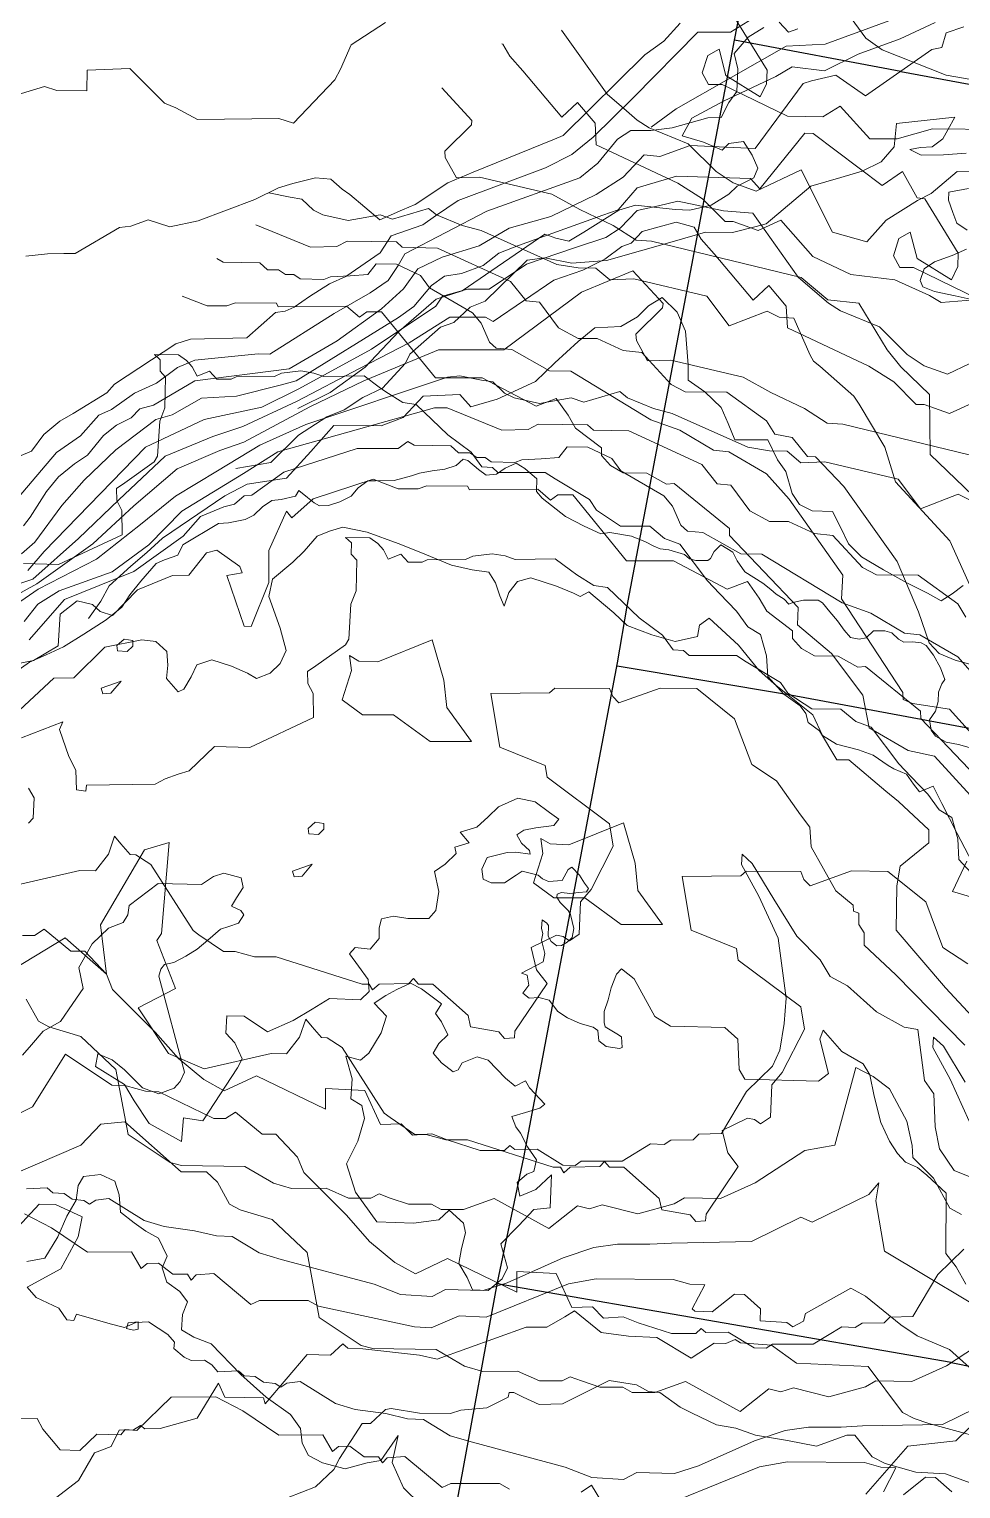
# Model space of a CAD drawing. Header units: metres. Extents: x 683 to 917, y -108 to 80.
# Drawn here: x 719.66 to 746.08, y 1.38 to 42.76 of the extents above; entities that cross this region are included whole.
import ezdxf

# ---------------------------------------------------------------- set-up
doc = ezdxf.new("R2010")
doc.units = ezdxf.units.M
doc.layers.add('Cadastre with houses', color=6, linetype='Continuous')
doc.layers.add('Landslide2025', color=21, linetype='Continuous')
doc.layers.add('Landslide 2022', color=120, linetype='Continuous', true_color=0x00ffbe)

msp = doc.modelspace()

# ---------------------------------------------------------------- linework, layer by layer
at = {"lineweight": 0}
for points, elevation in [([(740.533, 43.284), (739.544, 42.681), (738.619, 42.681), (736.795, 40.831), (735.652, 39.701), (735.048, 39.213), (734.303, 38.834), (731.824, 37.909), (731.182, 37.473), (730.823, 37.216), (729.924, 36.907), (729.615, 36.419), (728.639, 35.751), (728.177, 35.546), (727.612, 35.186), (727.175, 34.878), (726.924, 34.769), (726.642, 34.73), (725.833, 34.011), (724.24, 33.973), (723.816, 33.844), (722.082, 32.701), (721.864, 32.457), (720.914, 31.866), (720.528, 31.648), (720.079, 31.275), (719.732, 30.8), (717.099, 29.708)], 44), ([(729.764, 42.958), (728.794, 42.318), (728.486, 41.633), (728.326, 41.325), (727.161, 40.103), (726.739, 40.229), (724.433, 40.206), (723.816, 40.537), (723.497, 40.663), (722.515, 41.645), (721.305, 41.599), (721.293, 41.017), (720.448, 41.028), (720.094, 41.142), (718.565, 40.674)], 45), ([(719.321, 29.448), (720.438, 30.758), (721.119, 31.234), (721.633, 31.824), (721.992, 31.979), (722.647, 32.441), (723.277, 32.724), (723.868, 33.173), (724.356, 33.379), (726.154, 33.558), (726.488, 33.546), (728.312, 34.702), (729.326, 35.292), (729.84, 35.639), (730.123, 36.063), (730.315, 36.397), (732.64, 37.604), (735.273, 38.545), (735.787, 38.969), (736.339, 39.65), (736.724, 39.894), (737.289, 39.894), (737.893, 39.971), (738.908, 40.25), (739.28, 40.263), (739.499, 40.69), (739.73, 40.998), (739.755, 41.64), (739.653, 42.077), (740.051, 42.539), (740.488, 42.809)], 43.5), ([(746.158, 42.832), (745.657, 42.665), (745.542, 42.241), (745.259, 42.189), (743.371, 40.879), (742.536, 41.457), (741.843, 41.303), (741.611, 41.226), (740.25, 39.377), (738.4, 39.467), (737.54, 39.158), (737.103, 39.197), (736.5, 38.568), (735.742, 38.079), (734.451, 37.453), (733.269, 37.119), (732.422, 36.618), (731.368, 36.297), (730.681, 35.973), (730.277, 35.398), (729.647, 34.833), (728.395, 33.931), (727.034, 33.135), (724.356, 32.794), (723.187, 32.101), (722.802, 31.998), (722.558, 31.741), (722.134, 31.535), (721.774, 31.24), (721.312, 30.688), (720.952, 30.444), (720.49, 30.071), (720.156, 29.66), (719.693, 28.928), (719.501, 28.684)], 43), ([(719.565, 36.329), (720.181, 36.394), (720.644, 36.407), (720.965, 36.407), (722.224, 37.139), (722.545, 37.177), (723.033, 37.357), (723.649, 37.164), (724.458, 37.331), (726.064, 37.935), (726.732, 38.269), (727.136, 38.384), (727.785, 38.545), (728.215, 38.507), (728.536, 38.23), (728.755, 38.076), (729.602, 37.357), (730.245, 37.64), (730.604, 37.794), (731.529, 38.41), (732.248, 38.706), (734.56, 39.643), (734.804, 39.752), (737.116, 42.039), (737.656, 42.424), (738.118, 42.938)], 44.5), ([(740.924, 42.963), (741.194, 42.681), (741.451, 42.771)], 43.5), ([(719.449, 27.885), (719.822, 28.219), (720.592, 29.259), (721.222, 29.978), (722.121, 30.839), (723.251, 31.699), (723.713, 31.828), (724.548, 32.303), (725.537, 32.354), (726.783, 32.675), (727.233, 32.791), (730.135, 34.589), (730.572, 34.897), (731.073, 35.501), (731.433, 35.758), (731.921, 35.835), (732.537, 36.066), (732.974, 36.413), (733.539, 36.631), (735.928, 37.492), (736.365, 37.646), (736.904, 38.262), (738.015, 38.6), (740.109, 38.535), (740.378, 38.24), (741.65, 39.82), (741.894, 39.807), (743.846, 38.33), (744.424, 38.728), (744.835, 37.983), (745.054, 37.957), (746.004, 36.416), (745.991, 36.031), (745.811, 35.658), (744.835, 36.262), (744.643, 37.007), (744.321, 36.827), (744.167, 36.339), (744.347, 36.005), (744.732, 36.005), (746.582, 35.106)], 42.5), ([(746.967, 33.591), (745.696, 32.984), (745.041, 33.215), (744.559, 33.542), (743.769, 34.323), (742.661, 34.775), (742.324, 34.997), (741.939, 35.324), (741.467, 35.729), (740.176, 37.55), (739.348, 37.617), (738.057, 37.887), (737.508, 37.752), (736.901, 37.627), (736.419, 37.126), (736.015, 36.856), (735.119, 36.567), (733.761, 36.105), (732.701, 35.392), (732.094, 35.392), (731.381, 35.193), (731.189, 34.91), (729.365, 33.69), (727.31, 32.563), (726.257, 32.049), (724.625, 31.699), (722.956, 30.916), (720.092, 27.955), (719.62, 27.416)], 42), ([(719.26, 27.001), (719.77, 27.169), (721.061, 28.325), (722.204, 29.416), (723.521, 30.662), (724.869, 31.214), (725.717, 31.494), (727.258, 32.216), (729.024, 33.144), (730.433, 33.871), (731.592, 34.597), (732.6, 34.597), (732.817, 34.478), (734.54, 35.649), (735.364, 35.93), (735.981, 36.245), (736.469, 36.602), (736.729, 36.7), (737.043, 37.025), (738.008, 37.296), (738.517, 37.155), (738.712, 36.808), (739.081, 36.396), (740.186, 35.085), (740.63, 35.497), (741.129, 34.912), (741.161, 34.294), (743.47, 33.21), (744.174, 32.766), (744.813, 32.127), (745.041, 32.127), (745.756, 31.867), (746.396, 32.159)], 41.5), ([(718.891, 26.488), (719.88, 27.04), (721.472, 28.17), (722.628, 29.249), (723.861, 30.302), (725.069, 30.816), (725.749, 31.051), (727.624, 32.052), (729.149, 32.792), (731.27, 33.67), (733.123, 33.67), (735.318, 35.303), (736.781, 35.913), (737.634, 34.986), (737.622, 34.864), (736.866, 34.121), (736.878, 33.938), (737.195, 33.365), (737.853, 33.377), (739.902, 32.901), (740.694, 32.463), (741.645, 32.011), (742.291, 31.597), (742.73, 31.56), (746.973, 30.536)], 41), ([(746.345, 29.409), (746.004, 29.579), (744.931, 29.165), (744.297, 30.006), (742.224, 30.494), (741.541, 30.469), (741.151, 30.798), (740.651, 30.811), (740.042, 30.908), (737.896, 31.871), (737.36, 32.005), (736.628, 32.31), (736.409, 32.493), (735.385, 32.188), (735.031, 32.31), (734.129, 32.152), (733.41, 32.31), (733.141, 32.444), (732.812, 32.761), (732.483, 32.81), (731.873, 32.932), (731.52, 32.895), (727.509, 31.554), (726.199, 30.97), (725.004, 30.238), (723.81, 29.519), (722.821, 28.723), (721.575, 27.734), (719.918, 26.886), (719.058, 26.295)], 40.5), ([(719.52, 25.974), (719.905, 26.462), (720.509, 26.835), (722.012, 27.374), (723.052, 28.145), (723.99, 29.095), (725.737, 30.164), (726.711, 30.781), (731.155, 32.029), (731.511, 32.029), (733.061, 31.398), (733.809, 31.412), (734.097, 31.563), (735.496, 31.549), (735.66, 31.398), (736.661, 31.371), (738.732, 30.424), (739.171, 29.876), (739.555, 29.835), (740.09, 29.108), (740.653, 28.806), (741.188, 28.806), (741.928, 28.463), (742.449, 28.408), (743.286, 27.503), (743.684, 27.297), (744.863, 27.284), (745.988, 26.474), (746.221, 26.09)], 40), ([(719.661, 25.447), (720.663, 26.591), (722.628, 27.389), (724.025, 28.393), (724.517, 28.944), (725.186, 29.219), (725.481, 29.298), (725.757, 29.534), (725.973, 29.554), (726.879, 30.203), (728.965, 30.873), (730.126, 30.873), (730.402, 31.069), (730.579, 30.971), (731.622, 30.951), (731.839, 30.755), (732.153, 30.755), (732.35, 30.617), (732.586, 30.617), (732.764, 30.499), (733.433, 30.479), (733.63, 30.558), (734.181, 30.577), (734.683, 30.617), (734.919, 30.922), (735.499, 30.912), (736.178, 30.587), (736.434, 30.243), (737.654, 29.534), (737.9, 29.239), (738.137, 28.698), (738.324, 28.531), (738.766, 28.491), (739.839, 27.891), (740.439, 27.881), (742.713, 26.503), (743.529, 26.208), (744.484, 25.637), (744.917, 25.588), (745.99, 24.968), (746.629, 24.25)], 39.5), ([(746.89, 21.175), (744.942, 23.221), (744.937, 23.423), (743.372, 24.693), (743.155, 24.673), (742.595, 24.988), (741.925, 24.998), (741.561, 25.204), (741.305, 25.49), (741.305, 25.706), (740.577, 26.267), (740.361, 26.631), (740.026, 27.104), (739.455, 26.887), (737.93, 27.694), (736.601, 27.694), (735.076, 29.564), (734.653, 29.564), (734.446, 29.406), (734.082, 29.721), (732.144, 29.702), (732.094, 29.81), (730.933, 29.82), (730.687, 29.731), (730.126, 29.731), (729.418, 30.007), (727.715, 29.446), (727.105, 28.905), (726.957, 29.101), (726.456, 27.979), (726.456, 27.074), (725.954, 25.824), (725.757, 25.834), (725.265, 27.271), (725.698, 27.35), (725.639, 27.527), (724.979, 27.989), (724.694, 27.92), (724.192, 27.281), (723.73, 27.271), (722.736, 26.867), (722.027, 26.139), (721.673, 26.257), (721.456, 26.454), (721.023, 26.553), (720.541, 26.179), (720.482, 25.283), (719.784, 24.86), (718.179, 24.545)], 39), ([(719.442, 22.674), (720.616, 23.12), (720.52, 22.91), (720.791, 22.139), (720.984, 21.753), (721.002, 21.192), (721.265, 21.157), (721.291, 21.333), (723.237, 21.359), (723.517, 21.508), (723.885, 21.639), (724.201, 21.736), (724.919, 22.428), (725.918, 22.393), (727.724, 23.243), (727.715, 23.927), (727.566, 24.216), (727.557, 24.549), (727.794, 24.716), (728.627, 25.312), (728.723, 25.469), (728.784, 26.46), (728.933, 26.837), (728.951, 27.713), (728.793, 27.879), (728.802, 28.204), (728.635, 28.353), (729.319, 28.344), (729.547, 28.177), (729.705, 28.002), (729.845, 27.739), (730.195, 27.879), (730.406, 27.652), (730.809, 27.652), (730.949, 27.722), (732.036, 27.73), (732.237, 27.818), (732.79, 27.888), (733.158, 27.827), (733.438, 27.73), (734.577, 27.748), (735.007, 27.424), (735.191, 27.292), (735.673, 26.994), (736.059, 26.933), (736.953, 26.074), (737.619, 25.583), (737.917, 25.163), (738.215, 25.145), (738.372, 25.005), (739.713, 25.005), (739.994, 24.83), (740.967, 24.242), (741.168, 23.936), (741.852, 23.489), (742.676, 23.48), (743.096, 23.138), (743.535, 22.972), (744.315, 21.937), (744.656, 21.578), (745.138, 21.07), (745.463, 20.631), (745.822, 20.412), (745.989, 19.808), (746.024, 19.22), (746.479, 18.721)], 38.5), ([(719.643, 20.255), (719.775, 20.395), (719.801, 20.973), (719.643, 21.245)], 38.5), ([(727.571, 20.101), (727.773, 20.28), (728.018, 20.245), (728.018, 20.079), (727.861, 19.93), (727.589, 19.947), (727.572, 20.1)], 38.1), ([(734.169, 19.819), (734.432, 19.661), (734.966, 19.635), (736.509, 20.257), (736.842, 19.117), (736.921, 18.346), (737.622, 17.382), (736.448, 17.382), (735.413, 18.136), (734.537, 18.136), (733.959, 18.557), (734.221, 19.389), (734.169, 19.819)], 38.1), ([(746.271, 16.266), (745.57, 16.722), (745.08, 18.019), (744.01, 18.878), (742.976, 18.895), (741.802, 18.474), (741.626, 18.65), (741.539, 18.878), (739.988, 18.886), (739.839, 18.755), (738.173, 18.737), (738.427, 17.221), (739.716, 16.695), (739.768, 16.371), (741.539, 15.048), (741.644, 14.408), (741.013, 13.181), (740.715, 12.83), (740.68, 11.919), (740.399, 11.726), (740.224, 11.849), (740.031, 11.884), (739.313, 11.533), (739.47, 10.902), (739.768, 10.516), (738.857, 9.167), (738.839, 8.974), (738.559, 8.956), (738.401, 9.149), (737.595, 9.289), (737.525, 9.605), (736.526, 10.499), (736.118, 10.499), (735.978, 10.657), (735.846, 10.516), (735.005, 10.499), (734.821, 10.332), (734.725, 10.499), (734.523, 10.499), (732.087, 11.27), (731.473, 11.27), (730.921, 11.428), (730.597, 11.428), (729.896, 11.901), (729.729, 12.024), (728.537, 13.891), (728.108, 14.162), (727.95, 14.171), (727.687, 14.478), (727.503, 14.697), (727.328, 14.18), (726.96, 13.715), (726.521, 13.724), (724.628, 13.286), (723.612, 13.724), (722.753, 15.013), (723.813, 15.565), (723.279, 16.923), (723.41, 17.125), (723.629, 19.701), (722.928, 19.491), (721.683, 17.37), (721.859, 15.968), (720.684, 17.002), (717.529, 15.091)], 38), ([(727.129, 18.891), (727.69, 19.084), (727.4, 18.751), (727.173, 18.734), (727.129, 18.891)], 38.1), ([(746.317, 11.803), (745.774, 12.995), (745.283, 13.888), (745.301, 14.186), (745.581, 13.924), (746.195, 12.907)], 37.5), ([(718.859, 11.75), (719.753, 12.206), (720.691, 13.704), (722.006, 12.819), (722.409, 12.802), (722.961, 12.653), (723.338, 12.635), (724.898, 11.881), (725.231, 11.881), (725.511, 12.057), (726.265, 11.435), (726.659, 11.435), (727.273, 10.777), (727.448, 10.348), (728.658, 9.138), (729.315, 8.393), (730.034, 7.797), (730.612, 7.473), (731.523, 7.903), (733.487, 6.956), (733.487, 7.543), (734.6, 7.482), (735.047, 6.518), (735.634, 6.535), (735.949, 6.22), (736.502, 6.255), (736.931, 6.08), (737.869, 5.782), (738.561, 5.782), (738.71, 5.922), (738.85, 5.808), (739.481, 5.817), (740.218, 5.37), (740.559, 5.361), (740.735, 5.475), (741.892, 5.475), (742.698, 5.966), (743.083, 5.948), (743.276, 6.071), (743.907, 6.08), (744.065, 6.246), (744.714, 6.264), (745.424, 7.456), (746.16, 8.174)], 37.5), ([(717.298, 9.472), (721.13, 11.122), (721.698, 11.716), (722.372, 11.779), (723.969, 10.368), (724.687, 10.368), (724.998, 10.075), (725.344, 9.446), (725.645, 9.286), (726.55, 9.011), (727.544, 8.079), (727.889, 6.234), (729.078, 5.445), (729.406, 5.356), (731.198, 5.329), (732.006, 4.859), (732.52, 4.7), (733.505, 4.717), (734.135, 4.434), (734.773, 4.434), (735.004, 4.549), (735.323, 4.434), (735.838, 4.256), (736.494, 4.256), (736.76, 4.105), (737.399, 4.105), (738.268, 4.416), (739.816, 3.569), (740.632, 4.216), (740.969, 4.128), (741.333, 4.243), (742.336, 3.986), (743.373, 4.269), (743.666, 4.438), (744.686, 4.42), (745.671, 4.864), (747.072, 5.777)], 37), ([(718.88, 8.294), (719.95, 9.451), (720.412, 9.437), (721.164, 9.09), (721.049, 8.526), (720.557, 7.615), (719.603, 7.094), (719.863, 6.805), (720.499, 6.501), (720.731, 6.169), (720.933, 6.154), (721.005, 6.328), (721.96, 6.053), (722.364, 5.952), (722.683, 6.096), (723.044, 6.111), (723.594, 5.749), (723.782, 5.533), (723.767, 5.359), (724.056, 5.113), (724.259, 5.012), (724.635, 5.026), (724.837, 4.896), (725.011, 4.694), (725.596, 4.723), (725.755, 4.578), (726.073, 4.564), (726.305, 4.405), (726.637, 4.361), (726.796, 4.26), (726.97, 4.376), (727.346, 4.419), (728.344, 3.797), (728.907, 3.624), (729.775, 3.508), (730.393, 3.36), (730.841, 3.345), (731.601, 2.876), (732.23, 2.695), (734.861, 1.986), (735.613, 1.697), (736.51, 1.639), (736.886, 1.842), (737.956, 1.813), (738.635, 2.03), (740.226, 2.738), (741.093, 3.027), (741.758, 3.129), (742.684, 3.129), (743.291, 3.158), (745.561, 3.201), (746.964, 3.895)], 36.5), ([(718.579, 3.354), (719.888, 3.375), (720.047, 3.067), (720.537, 2.481), (721.101, 2.46), (721.58, 2.928), (722.261, 2.907), (722.388, 3.056), (722.718, 3.035), (723.687, 3.971), (724.953, 3.982), (725.719, 3.588), (726.741, 2.896), (727.986, 2.907), (728.262, 2.439), (728.433, 2.577), (728.752, 2.588), (729.156, 2.279), (729.571, 2.279), (729.678, 2.109), (729.816, 2.258), (730.316, 2.29), (731.37, 1.417), (731.614, 1.524), (732.998, 1.524), (733.285, 1.364)], 36), ([(738.042, 1.055), (740.372, 2.003), (741.16, 2.141), (743.341, 2.12), (743.809, 1.992), (744.235, 1.971), (743.884, 1.29)], 36), ([(744.448, 1.204), (745.076, 1.705), (745.363, 1.694), (745.821, 1.29)], 36)]:
    msp.add_lwpolyline(points, dxfattribs=dict(at, elevation=elevation))
at = {"layer": 'Cadastre with houses'}
for p, q in [((739.66, 42.452, 45.9), (741.926, 54.089, 48.6)), ((736.612, 26.402, 40.6), (739.66, 42.452, 45.9)), ((736.345, 24.799, 40.5), (736.612, 26.402, 40.6)), ((733.683, 10.767, 40.1), (736.345, 24.799, 40.5)), ((732.941, 7.225, 39.6), (733.683, 10.767, 40.1)), ((731.892, 1.515, 38.1), (732.941, 7.225, 39.6)), ((730.735, -4.669, 37.1), (731.892, 1.515, 38.1))]:
    msp.add_line(p, q, dxfattribs=at)
for points in [[(744.38, 41.561, 45.1), (739.66, 42.452, 45.9)], [(744.38, 41.561, 45.1), (758.491, 38.949, 46), (761.177, 38.484, 46.6), (773.408, 36.059, 47.1), (777.405, 35.377, 47), (792.515, 32.468, 47.1), (812.9, 28.628, 47.1), (815.057, 28.203, 47.4)], [(773.982, 17.813, 42.75), (764.185, 19.604, 43.1), (741.243, 23.878, 40.6), (736.329, 24.704, 40.494)], [(745.8, 4.959, 39.1), (732.935, 7.193, 39.592)], [(745.8, 4.959, 39.1), (748.6, 4.395, 38.6)]]:
    msp.add_polyline3d(points, dxfattribs=at)
at = {"layer": 'Landslide 2022', "lineweight": 0}
for points, elevation in [([(747.455, 41.148), (745.657, 41.457), (743.846, 42.176), (743.383, 42.51), (742.24, 44.077)], 45.5), ([(739.633, 43.146), (740.583, 41.604), (740.57, 41.219), (740.391, 40.847), (739.414, 41.45), (739.222, 42.195), (738.901, 42.015), (738.747, 41.527), (738.926, 41.193), (739.312, 41.193), (741.161, 40.294), (742.163, 40.281), (742.651, 40.577), (743.499, 39.652), (744.269, 39.652), (745.271, 39.935), (747.134, 39.922)], 45), ([(747.134, 38.711), (745.968, 38.731), (745.236, 38.104), (744.851, 37.902), (743.964, 37.353), (743.415, 36.737), (742.442, 37.006), (741.547, 38.779), (740.275, 38.172), (739.62, 38.403), (739.138, 38.731), (738.348, 39.511), (737.241, 39.964), (736.903, 40.185), (736.518, 40.513), (736.046, 40.917), (734.755, 42.738)], 44.5), ([(733.06, 42.353), (733.096, 42.343), (733.291, 41.996), (733.66, 41.585), (734.765, 40.273), (735.21, 40.685), (735.708, 40.1), (735.741, 39.482), (738.049, 38.399), (738.753, 37.954), (739.393, 37.315), (739.62, 37.315), (740.335, 37.055), (740.975, 37.347), (741.885, 36.318), (742.958, 35.808), (744.204, 35.657), (745.19, 35.212), (745.516, 35.017), (747.65, 35.18)], 44), ([(731.36, 41.101), (732.213, 40.174), (732.201, 40.053), (731.445, 39.309), (731.457, 39.126), (731.774, 38.553), (732.433, 38.565), (734.481, 38.09), (735.273, 37.651), (736.224, 37.2), (736.87, 36.785), (737.309, 36.749), (741.552, 35.725), (742.308, 35.091), (743.186, 34.993), (743.99, 33.676), (744.38, 33.189), (745.185, 32.408), (745.209, 30.702), (747.136, 28.848)], 43.5), ([(746.544, 26.538), (745.764, 28.257), (744.228, 29.927), (743.923, 30.915), (743.192, 32.134), (743.045, 32.354), (742.082, 33.207), (741.899, 33.353), (741.802, 33.524), (741.339, 34.572), (740.924, 34.597), (740.583, 34.767), (739.51, 34.353), (738.876, 35.194), (736.803, 35.682), (736.121, 35.657), (735.73, 35.987), (735.231, 35.999), (734.621, 36.096), (732.475, 37.059), (731.939, 37.194), (731.207, 37.498), (730.988, 37.681), (729.964, 37.376), (729.61, 37.498), (728.708, 37.34), (727.989, 37.498), (727.721, 37.632), (727.391, 37.949), (727.062, 37.998), (726.453, 38.12)], 43), ([(726.09, 37.217), (727.64, 36.586), (728.388, 36.6), (728.676, 36.751), (730.075, 36.737), (730.239, 36.586), (731.241, 36.559), (733.312, 35.613), (733.751, 35.064), (734.135, 35.023), (734.669, 34.296), (735.232, 33.994), (735.767, 33.994), (736.507, 33.651), (737.029, 33.596), (737.865, 32.691), (738.263, 32.485), (739.442, 32.472), (740.567, 31.663), (740.8, 31.279), (741.294, 31.182), (741.733, 30.648), (741.952, 30.634), (742.762, 29.797), (744.27, 27.671), (744.874, 26.245), (745.176, 25.367), (745.464, 25.065), (745.916, 24.873), (746.328, 24.764)], 42.5), ([(724.981, 36.258), (725.158, 36.159), (726.201, 36.14), (726.418, 35.943), (726.733, 35.943), (726.929, 35.805), (727.166, 35.805), (727.343, 35.687), (728.012, 35.667), (728.209, 35.746), (728.76, 35.766), (729.262, 35.805), (729.498, 36.11), (730.078, 36.1), (730.757, 35.776), (731.013, 35.431), (732.234, 34.723), (732.48, 34.427), (732.716, 33.886), (732.903, 33.719), (733.346, 33.679), (734.418, 33.079), (735.019, 33.069), (737.292, 31.692), (738.109, 31.396), (739.063, 30.826), (739.496, 30.776), (740.569, 30.156), (741.208, 29.438), (742.734, 27.283), (742.694, 26.614), (744.436, 23.957), (744.446, 23.76), (744.702, 23.642), (745.755, 23.484), (748.402, 20.552)], 42), ([(746.862, 20.478), (745.327, 22.151), (744.579, 22.308), (743.477, 22.958), (743.3, 23.883), (742.414, 25.064), (741.45, 25.871), (741.469, 26.363), (739.521, 28.41), (739.516, 28.611), (737.951, 29.881), (737.735, 29.861), (737.174, 30.176), (736.505, 30.186), (736.14, 30.393), (735.885, 30.678), (735.885, 30.894), (735.156, 31.455), (734.94, 31.82), (734.605, 32.292), (734.034, 32.075), (732.509, 32.882), (731.181, 32.882), (729.655, 34.752), (729.232, 34.752), (729.026, 34.595), (728.661, 34.91), (726.723, 34.89), (726.674, 34.998), (725.512, 35.008), (725.266, 34.919), (724.705, 34.919), (723.997, 35.195)], 41.5), ([(719.499, 27.616), (720.498, 27.581), (722.303, 28.431), (722.294, 29.115), (722.145, 29.404), (722.137, 29.737), (722.373, 29.904), (723.206, 30.5), (723.302, 30.658), (723.364, 31.648), (723.513, 32.025), (723.53, 32.901), (723.372, 33.068), (723.381, 33.392), (723.215, 33.541), (723.898, 33.532), (724.126, 33.366), (724.284, 33.19), (724.424, 32.927), (724.775, 33.068), (724.985, 32.84), (725.388, 32.84), (725.528, 32.91), (726.615, 32.919), (726.817, 33.006), (727.369, 33.076), (727.737, 33.015), (728.017, 32.919), (729.157, 32.936), (729.586, 32.612), (729.77, 32.48), (730.252, 32.183), (730.638, 32.121), (731.532, 31.262), (732.198, 30.771), (732.496, 30.351), (732.794, 30.333), (732.952, 30.193), (734.293, 30.193), (734.573, 30.018), (735.546, 29.431), (735.747, 29.124), (736.431, 28.677), (737.255, 28.668), (737.676, 28.326), (738.114, 28.16), (738.894, 27.126), (739.236, 26.766), (739.718, 26.258), (740.042, 25.82), (740.401, 25.601), (740.568, 24.996), (740.603, 24.409), (741.058, 23.909), (741.523, 23.576), (741.681, 23.357), (741.751, 23.103), (742.066, 22.866), (742.559, 22.051), (742.899, 22.051), (743.946, 21.159), (744.314, 20.861), (745.165, 20.064), (745.165, 19.696), (744.358, 19.03), (744.266, 18.473), (744.24, 17.22), (745.642, 15.581), (746.396, 14.766)], 41), ([(722.151, 25.289), (722.352, 25.469), (722.597, 25.434), (722.597, 25.267), (722.44, 25.118), (722.168, 25.136), (722.151, 25.288)], 40.6), ([(728.748, 25.007), (729.011, 24.849), (729.546, 24.823), (731.088, 25.445), (731.421, 24.306), (731.5, 23.534), (732.201, 22.57), (731.027, 22.57), (729.993, 23.324), (729.116, 23.324), (728.538, 23.745), (728.801, 24.577), (728.748, 25.007)], 40.6), ([(746.19, 13.954), (744.236, 15.952), (743.333, 16.794), (743.333, 17.144), (743.184, 17.381), (743.184, 17.696), (743.037, 17.76), (743.02, 17.922), (742.533, 18.334), (741.832, 19.578), (741.797, 20.139), (741.534, 20.49), (740.851, 21.454), (740.15, 21.91), (739.659, 23.207), (738.589, 24.066), (737.555, 24.083), (736.381, 23.663), (736.206, 23.838), (736.118, 24.066), (734.567, 24.075), (734.418, 23.943), (732.753, 23.926), (733.007, 22.409), (734.295, 21.883), (734.348, 21.559), (736.118, 20.236), (736.223, 19.596), (735.592, 18.369), (735.294, 18.018), (735.259, 17.107), (734.979, 16.914), (734.803, 17.037), (734.611, 17.072), (733.892, 16.721), (734.05, 16.09), (734.348, 15.705), (733.436, 14.355), (733.419, 14.162), (733.138, 14.145), (732.98, 14.337), (732.174, 14.478), (732.104, 14.793), (731.105, 15.687), (730.697, 15.687), (730.557, 15.845), (730.426, 15.705), (729.584, 15.687), (729.4, 15.521), (729.304, 15.687), (729.102, 15.687), (726.666, 16.458), (726.052, 16.458), (725.5, 16.616), (725.176, 16.616), (724.475, 17.089), (724.308, 17.212), (723.116, 19.079), (722.687, 19.351), (722.529, 19.359), (722.266, 19.666), (722.082, 19.885), (721.907, 19.368), (721.539, 18.904), (721.1, 18.912), (719.207, 18.474)], 40.5), ([(721.708, 24.08), (722.269, 24.273), (721.98, 23.939), (721.752, 23.922), (721.708, 24.079)], 40.6), ([(719.477, 17.07), (719.81, 17.07), (720.09, 17.245), (720.844, 16.623), (721.239, 16.623), (721.852, 15.965), (722.027, 15.536), (723.237, 14.327), (723.894, 13.582), (724.613, 12.986), (725.191, 12.661), (726.103, 13.091), (728.066, 12.144), (728.066, 12.731), (729.179, 12.67), (729.626, 11.706), (730.213, 11.724), (730.529, 11.408), (731.081, 11.443), (731.51, 11.268), (732.448, 10.97), (733.14, 10.97), (733.289, 11.11), (733.43, 10.996), (734.061, 11.005), (734.797, 10.558), (735.139, 10.549), (735.314, 10.663), (736.471, 10.663), (737.277, 11.154), (737.663, 11.136), (737.855, 11.259), (738.486, 11.268), (738.644, 11.434), (739.293, 11.452), (740.003, 12.644), (740.739, 13.362), (740.949, 13.818), (741.072, 14.572), (741.125, 15.291), (740.897, 16.991), (740.353, 18.183), (739.862, 19.077), (739.88, 19.375), (740.16, 19.112), (740.774, 18.095), (741.423, 17.043), (742.089, 16.377), (742.369, 15.904), (742.86, 15.641), (743.684, 14.905), (744.472, 14.467), (744.858, 14.397), (745.051, 12.959), (745.314, 12.574), (745.349, 11.645), (745.472, 11.014), (745.892, 10.4), (747.365, 9.804)], 40), ([(747.472, 17.831), (745.839, 18.313), (746.242, 19.169)], 41.5), ([(719.577, 15.264), (719.923, 14.634), (720.224, 14.474), (721.129, 14.199), (722.123, 13.268), (722.469, 11.423), (723.657, 10.633), (723.986, 10.544), (725.777, 10.518), (726.585, 10.048), (727.099, 9.888), (728.084, 9.906), (728.714, 9.622), (729.352, 9.622), (729.583, 9.737), (729.902, 9.622), (730.417, 9.444), (731.073, 9.444), (731.339, 9.294), (731.978, 9.294), (732.847, 9.604), (734.395, 8.757), (735.212, 9.404), (735.549, 9.316), (735.912, 9.431), (736.915, 9.174), (737.953, 9.458), (738.245, 9.626), (739.265, 9.608), (740.25, 10.052), (741.652, 10.966), (742.503, 11.125), (743.098, 13.325), (743.594, 13.068), (744.056, 12.722), (744.544, 11.8), (744.694, 11.116), (744.712, 10.771), (745.306, 10.185), (745.768, 9.333), (746.096, 9.156)], 39.5), ([(719.59, 9.882), (720.175, 9.911), (720.334, 9.766), (720.653, 9.752), (720.884, 9.593), (721.216, 9.55), (721.376, 9.448), (721.549, 9.564), (721.925, 9.607), (722.923, 8.986), (723.487, 8.812), (724.354, 8.696), (724.972, 8.548), (725.421, 8.534), (726.18, 8.064), (726.809, 7.883), (729.44, 7.175), (730.192, 6.885), (731.089, 6.827), (731.465, 7.03), (732.535, 7.001), (733.214, 7.218), (734.805, 7.926), (735.672, 8.216), (736.338, 8.317), (737.263, 8.317), (737.87, 8.346), (740.14, 8.389), (741.543, 9.083), (741.861, 8.939), (743.466, 9.719), (743.755, 10.052), (743.669, 9.546), (743.914, 8.114), (747.414, 6.018)], 39), ([(719.532, 9.17), (720.298, 8.776), (721.32, 8.085), (722.565, 8.095), (722.842, 7.627), (723.012, 7.765), (723.331, 7.776), (723.735, 7.467), (724.15, 7.467), (724.257, 7.297), (724.395, 7.446), (724.895, 7.478), (725.949, 6.606), (726.194, 6.712), (727.577, 6.712), (727.864, 6.552), (730.588, 5.967), (731.057, 5.946), (731.855, 6.286), (732.621, 6.244), (734.951, 7.191), (735.739, 7.329), (737.92, 7.308), (738.389, 7.18), (738.814, 7.159), (738.463, 6.478), (738.538, 6.414), (739.027, 6.393), (739.655, 6.893), (739.942, 6.882), (740.4, 6.478), (740.389, 6.137), (741.145, 6.095), (741.315, 5.967), (741.613, 6.127), (741.677, 6.35), (742.954, 7.063), (743.369, 6.84), (744.38, 6.031), (744.837, 5.712), (745.752, 5.329), (746.689, 4.488)], 38.5), ([(747.394, 2.622), (745.172, 3.227), (744.753, 3.367), (744.427, 3.541), (743.45, 4.845), (741.413, 4.938), (740.704, 5.45), (739.831, 5.519), (739.68, 5.613), (739.412, 5.496), (739.086, 5.508), (738.435, 5.077), (737.457, 5.671), (736.652, 5.706), (735.875, 5.81), (735.119, 6.427), (734.851, 6.253), (734.339, 5.962), (733.754, 5.962), (731.232, 5.054), (730.729, 5.17), (729.124, 5.345), (728.693, 5.368), (728.553, 5.485), (728.204, 5.17), (727.541, 5.182), (726.354, 3.786), (726.308, 3.96), (725.214, 3.972), (725.028, 4.368), (724.423, 3.379), (723.376, 3.088), (722.945, 3.076), (722.817, 3.169), (722.619, 3.053), (722.212, 3.041), (721.991, 2.576), (721.514, 2.401), (721.06, 1.61), (720.409, 1.11)], 38), ([(722.466, 6.085), (722.755, 6.115), (722.751, 5.901), (722.624, 5.874), (722.422, 5.927), (722.465, 6.084)], 38.1), ([(747.248, 1.218), (745.643, 1.803), (744.798, 1.851), (743.928, 2.093), (743.566, 2.286), (743.071, 2.902), (742.841, 2.902), (741.984, 2.588), (741.163, 2.745), (740.257, 2.902), (739.701, 3.095), (739.146, 3.192), (738.457, 3.518), (738.115, 3.696), (737.539, 4.111), (737.218, 4.138), (737.218, 4.138), (736.884, 4.325), (736.107, 4.446), (736.107, 4.446), (734.782, 3.79), (734.126, 3.763), (733.671, 3.977), (733.404, 4.111), (733.27, 4.111), (733.243, 3.977), (732.641, 3.669), (731.905, 3.603), (731.61, 3.509), (730.727, 3.522), (729.924, 3.656), (729.763, 3.629), (729.335, 3.228), (729.107, 3.228), (728.465, 2.237), (728.304, 1.929), (727.782, 1.434), (725.839, 0.679)], 37.5)]:
    msp.add_lwpolyline(points, dxfattribs=dict(at, elevation=elevation))
at = {"layer": 'Landslide2025', "lineweight": 0}
for points, elevation in [([(745.273, 43.453), (742.232, 42.342), (741.121, 42.283), (738.002, 40.51), (737.3, 39.983)], 44), ([(727.28, 32.01), (728.197, 32.459), (729.191, 33.18), (730.146, 34.194), (731.199, 35.11), (731.939, 35.344), (734.278, 36.952), (734.59, 36.835), (734.961, 36.757), (735.39, 37.011), (735.974, 37.381), (736.384, 37.634), (736.852, 37.771), (737.982, 37.654), (738.392, 37.634), (738.996, 37.771), (739.503, 38.083), (739.737, 38.317), (740.204, 38.551), (740.321, 38.823), (740.165, 39.194), (739.912, 39.584), (739.503, 39.525), (739.308, 39.33), (738.781, 39.564), (738.177, 39.74), (738.45, 40.237), (739.347, 40.724), (740.828, 41.426), (741.296, 41.699), (742.212, 41.582), (743.167, 42.059), (744.357, 42.488), (745.351, 42.956)], 43), ([(746.228, 39.252), (745.585, 39.204), (744.951, 39.194), (744.629, 39.35), (744.932, 39.408), (745.263, 39.428), (745.565, 39.652), (745.711, 39.915), (745.906, 40.266), (744.249, 40.09), (744.191, 39.428), (743.82, 38.999), (743.275, 38.736), (742.67, 38.56), (741.822, 38.317), (740.555, 37.244), (740.234, 37.157), (739.6, 37.001), (738.84, 37.011), (737.963, 36.757), (736.033, 36.202), (735.048, 36.133), (734.278, 36.28), (733.781, 36.211), (732.592, 35.051), (732.163, 34.886), (731.705, 34.447), (731.325, 34.311), (730.458, 33.55), (730.331, 33.297), (729.678, 32.586), (729.122, 32.322), (728.596, 31.971), (728.099, 31.777), (727.3, 31.25), (726.51, 30.48), (725.526, 30.305)], 42), ([(746.257, 37.069), (745.965, 37.264), (745.848, 37.566), (745.731, 37.917), (745.741, 38.141), (746.296, 38.248)], 42), ([(746.345, 35.11), (745.916, 35.207), (745.331, 35.324), (745, 35.461), (744.922, 35.636), (745.039, 35.968), (745.331, 36.163), (745.828, 36.348), (746.238, 36.523)], 42), ([(721.34, 26.05), (721.691, 26.547), (721.934, 26.976), (722.548, 27.542), (722.997, 27.922), (723.445, 28.331), (725.209, 29.53), (725.843, 29.861), (726.954, 30.037), (727.646, 30.787), (728.299, 31.528), (729.644, 31.518), (730.268, 31.752), (730.833, 32.356), (731.876, 32.405), (732.188, 32.054), (732.929, 32.269), (734.02, 32.776), (734.566, 33.302), (735.229, 33.906), (735.697, 34.296), (736.437, 34.335), (736.905, 34.608), (737.217, 34.92), (737.607, 35.154), (738.036, 34.744), (738.27, 34.199), (738.348, 33.243), (738.348, 32.815), (738.816, 32.483), (739.283, 32.035), (739.478, 31.586), (739.673, 31.119), (740.609, 31.119), (740.882, 30.553), (741.116, 30.222), (741.291, 29.598), (741.506, 29.286), (741.857, 29.111), (742.441, 29.091), (742.656, 28.662), (742.89, 28.175), (743.26, 27.805), (743.884, 27.434), (744.547, 27.064), (745.131, 26.772), (745.521, 26.557), (745.833, 26.752), (746.145, 26.986)], 41), ([(746.515, 22.337), (746.009, 22.483), (745.658, 22.551), (745.356, 22.717), (745.239, 22.892), (745.19, 23.185), (745.356, 23.429), (745.434, 23.701), (745.443, 23.965), (745.541, 24.199), (745.619, 24.325), (745.502, 24.657), (745.297, 25.017), (745.092, 25.29), (744.956, 25.368), (744.703, 25.397), (744.459, 25.388), (744.313, 25.466), (744.118, 25.651), (743.923, 25.709), (743.601, 25.709), (743.396, 25.505), (743.192, 25.466), (742.948, 25.514), (742.773, 25.719), (742.578, 25.992), (742.363, 26.245), (742.159, 26.499), (742.032, 26.577), (741.613, 26.577), (741.311, 26.508), (741.203, 26.46), (741.067, 26.606), (740.843, 26.742), (740.687, 26.879), (740.463, 27.054), (739.956, 27.376), (739.732, 27.688), (739.615, 27.931), (739.274, 28.146), (739.079, 27.951), (738.981, 27.756), (738.903, 27.698), (738.562, 27.698), (738.387, 27.746), (738.24, 27.873), (737.802, 28), (737.548, 28.029), (737.373, 28.107), (737.139, 28.224), (736.74, 28.39), (736.125, 28.497), (735.872, 28.458), (735.394, 28.672), (734.868, 28.945), (734.205, 29.462), (734.049, 29.657), (734.059, 30.017), (733.718, 30.31), (733.465, 30.456), (733.162, 30.319), (732.909, 30.144), (732.617, 30.115), (732.402, 30.28), (732.1, 30.534), (731.964, 30.573), (731.769, 30.397), (731.447, 30.29), (731.086, 30.241), (730.726, 30.173), (730.502, 30.095), (730.014, 29.969), (729.478, 29.959), (729.264, 29.959), (728.991, 29.764), (728.796, 29.52), (728.474, 29.364), (728.153, 29.257), (727.89, 29.247), (727.743, 29.335), (727.558, 29.481), (727.305, 29.686), (727.217, 29.52), (726.808, 29.432), (726.544, 29.403), (726.281, 29.218), (726.028, 28.984), (725.784, 28.857), (725.316, 28.77), (725.034, 28.75), (724.02, 28.146), (723.874, 27.854), (723.504, 27.717), (723.26, 27.61), (722.831, 27.113), (722.519, 26.723), (722.285, 26.372), (721.847, 26.021), (721.213, 25.612), (720.638, 25.251), (720.141, 25.027), (719.673, 24.813), (719.215, 24.491)], 40), ([(719.249, 23.326), (720.36, 24.359), (720.926, 24.369), (721.803, 25.237), (722.855, 25.451), (723.255, 25.402), (723.567, 25.12), (723.596, 24.73), (723.557, 24.35), (723.889, 23.979), (724.044, 24.047), (724.259, 24.398), (724.415, 24.739), (724.844, 24.886), (725.399, 24.7), (725.848, 24.506), (726.111, 24.35), (726.491, 24.506), (726.783, 24.778), (726.949, 25.149), (726.774, 25.782), (726.462, 26.679), (726.559, 27.166), (727.134, 27.654), (727.456, 27.966), (727.826, 28.385), (728.177, 28.531), (728.557, 28.648), (729.249, 28.502), (730.126, 28.18), (730.77, 27.927), (731.637, 27.566), (732.222, 27.43), (732.69, 27.371), (732.885, 27.069), (733.002, 26.699), (733.128, 26.406), (733.265, 26.796), (733.508, 27.108), (733.889, 27.205), (734.61, 26.971), (735.097, 26.777), (735.282, 26.679), (735.526, 26.815), (736.238, 26.211), (736.618, 25.86), (737.319, 25.587), (737.982, 25.402), (738.606, 25.548), (738.664, 25.87), (738.937, 26.065), (739.776, 25.295), (740.351, 24.593), (740.78, 24.203), (741.218, 23.852), (741.881, 23.326), (742.154, 22.741), (742.553, 22.488), (743.177, 22.332), (743.587, 22.176), (744.015, 21.884), (744.181, 21.796), (744.532, 21.64), (744.737, 21.357), (744.902, 21.143), (745.292, 21.299), (745.536, 20.812), (745.974, 19.954), (746.618, 18.726)], 39), ([(719.473, 13.672), (719.727, 13.964), (720.058, 14.354), (720.555, 14.627), (720.896, 15.134), (721.189, 15.563), (721.072, 16.157), (721.452, 16.83), (721.91, 17.278), (722.329, 17.434), (722.456, 17.649), (722.495, 17.912), (723.323, 18.545), (724.551, 18.516), (724.892, 18.74), (725.185, 18.838), (725.672, 18.701), (725.731, 18.428), (725.536, 18.136), (725.399, 17.902), (725.662, 17.775), (725.75, 17.649), (725.594, 17.415), (725.321, 17.317), (725.087, 17.249), (724.727, 16.937), (724.425, 16.679), (724.103, 16.484), (723.762, 16.299), (723.499, 16.24), (723.391, 16.114), (723.343, 15.909), (724.064, 13.19), (723.947, 12.926), (723.772, 12.741), (723.343, 12.576), (722.875, 12.751), (722.368, 13.258), (722.017, 13.541), (721.608, 13.706), (721.54, 13.355), (722.368, 12.839), (722.641, 12.381), (723.06, 11.737), (723.986, 11.221), (724.035, 11.893), (724.59, 11.815), (725.565, 13.316), (725.701, 13.57), (725.497, 14.018), (725.234, 14.301), (725.263, 14.788), (725.76, 14.778), (726.423, 14.33), (727.144, 14.652), (727.69, 14.973), (728.177, 15.275), (729.054, 15.246), (729.298, 15.48), (729.269, 15.821), (728.996, 16.192), (728.742, 16.542), (728.908, 16.728), (729.327, 16.679), (729.581, 16.981), (729.581, 17.283), (729.649, 17.537), (729.99, 17.615), (730.399, 17.546), (730.994, 17.546), (731.189, 17.771), (731.276, 18.316), (731.15, 18.882), (731.452, 19.086), (731.764, 19.389), (731.735, 19.574), (732.134, 19.691), (731.881, 19.993), (732.358, 20.139), (732.68, 20.431), (732.972, 20.714), (733.518, 20.958), (734.006, 20.86), (734.415, 20.558), (734.678, 20.363), (734.542, 20.188), (734.025, 20.12), (733.684, 20.051), (733.489, 19.925), (733.625, 19.681), (733.85, 19.476), (733.869, 19.369), (733.46, 19.428), (733.216, 19.418), (732.651, 19.281), (732.495, 18.95), (732.534, 18.667), (732.758, 18.56), (733.138, 18.56), (733.469, 18.774), (733.635, 18.891), (734.093, 18.774), (734.22, 18.677), (734.386, 18.599), (734.776, 18.628), (734.941, 18.94), (735.048, 19.008), (735.263, 18.774), (735.409, 18.55), (735.516, 18.394), (735.468, 18.307), (735.243, 18.287), (734.99, 18.258), (734.756, 18.287), (734.629, 18.238), (734.62, 18.151), (734.717, 18.004), (734.824, 17.897), (734.941, 17.771), (735.009, 17.663), (735.107, 17.264), (735.058, 17.01), (734.912, 16.874), (734.756, 16.786), (734.62, 16.776), (734.464, 16.893), (734.376, 17.049), (734.386, 17.351), (734.337, 17.42), (734.21, 17.507), (734.191, 17.264), (734.23, 17.127), (734.191, 16.932), (734.278, 16.552), (734.239, 16.318), (733.625, 15.997), (733.781, 15.938), (733.83, 15.656), (733.655, 15.431), (733.84, 15.285), (734.113, 15.305), (734.405, 15.236), (734.649, 14.915), (734.922, 14.73), (735.282, 14.574), (735.653, 14.466), (735.789, 14.369), (735.809, 14.077), (736.023, 13.921), (736.403, 13.862), (736.471, 13.891), (736.452, 14.194), (736.325, 14.281), (735.994, 14.476), (735.965, 14.603), (735.965, 14.915), (736.082, 15.246), (736.16, 15.578), (736.316, 15.967), (736.452, 16.123), (736.813, 15.841), (737.397, 14.769), (737.846, 14.496), (739.386, 14.457), (739.756, 14.125), (739.795, 13.268), (739.951, 12.995), (742.037, 12.936), (742.329, 13.151), (742.076, 14.125), (742.173, 14.379), (742.7, 13.774), (743.304, 13.424), (743.499, 13.112), (743.616, 12.507), (743.811, 11.767), (744.054, 11.231), (744.279, 10.889), (744.512, 10.636), (744.844, 10.49), (745.117, 10.266), (745.663, 9.759), (745.653, 8.053), (745.945, 7.673), (746.218, 7.176)], 38), ([(729.444, 15.149), (729.795, 14.778), (729.639, 14.31), (729.288, 13.726), (729.054, 13.531), (728.645, 13.648), (728.82, 13.004), (728.781, 12.439), (729.093, 12.244), (729.171, 11.874), (728.976, 11.231), (728.664, 10.587), (728.918, 9.788), (729.522, 8.95), (730.555, 8.911), (731.276, 9.008), (731.569, 9.281), (731.978, 8.911), (732.037, 8.638), (731.92, 8.19), (731.842, 7.761), (732.076, 7.371), (732.232, 7.02), (732.68, 7), (733.07, 7.332), (733.226, 7.644), (733.031, 8.326), (733.538, 8.833), (733.967, 9.301), (734.434, 9.34), (734.473, 10.275), (734.025, 9.866), (733.577, 9.671), (733.499, 10.061), (733.772, 10.295), (733.967, 10.373), (734.045, 10.704), (733.791, 11.075), (733.596, 11.464), (733.46, 11.64), (733.343, 11.932), (733.733, 12.049), (734.142, 12.166), (734.278, 12.283), (733.85, 12.751), (733.733, 12.946), (733.44, 12.79), (733.167, 13.024), (732.68, 13.531), (732.368, 13.628), (731.939, 13.453), (731.822, 13.258), (731.686, 13.199), (731.354, 13.453), (731.121, 13.726), (731.276, 13.999), (731.53, 14.252), (731.354, 14.622), (731.179, 14.856), (731.354, 15.129), (730.789, 15.558), (730.477, 15.714), (730.087, 15.539), (729.775, 15.363), (729.444, 15.149)], 37.1), ([(719.595, 7.822), (720.102, 7.919), (720.472, 8.523), (720.726, 9.108), (720.999, 9.557), (721.047, 9.976), (721.203, 10.229), (721.681, 10.288), (722.09, 10.102), (722.217, 9.712), (722.256, 9.225), (722.636, 8.923), (722.967, 8.679), (723.328, 8.484), (723.572, 7.978), (723.435, 7.646), (723.562, 7.237), (723.932, 6.974), (724.147, 6.681), (724.01, 6.321), (723.981, 5.882), (724.332, 5.677), (724.819, 5.492), (725.667, 4.615), (726.379, 3.972), (727.071, 3.484), (727.353, 3.085), (727.402, 2.675), (727.578, 2.325), (727.977, 2.11), (728.621, 1.944), (729.244, 2.11), (729.634, 2.178), (730.122, 2.89), (729.956, 2.12), (730.277, 1.408), (730.755, 0.931)], 37), ([(743.387, 1.223), (744.576, 2.588), (745.931, 2.734), (746.301, 3.094), (746.642, 3.163), (747.081, 3.017), (748.036, 2.558), (748.27, 2.247), (748.494, 1.623), (748.679, 1.33)], 37), ([(735.316, 1.282), (735.609, 1.477), (735.999, 0.824)], 37)]:
    msp.add_lwpolyline(points, dxfattribs=dict(at, elevation=elevation))

doc.saveas('drawing.dxf')
